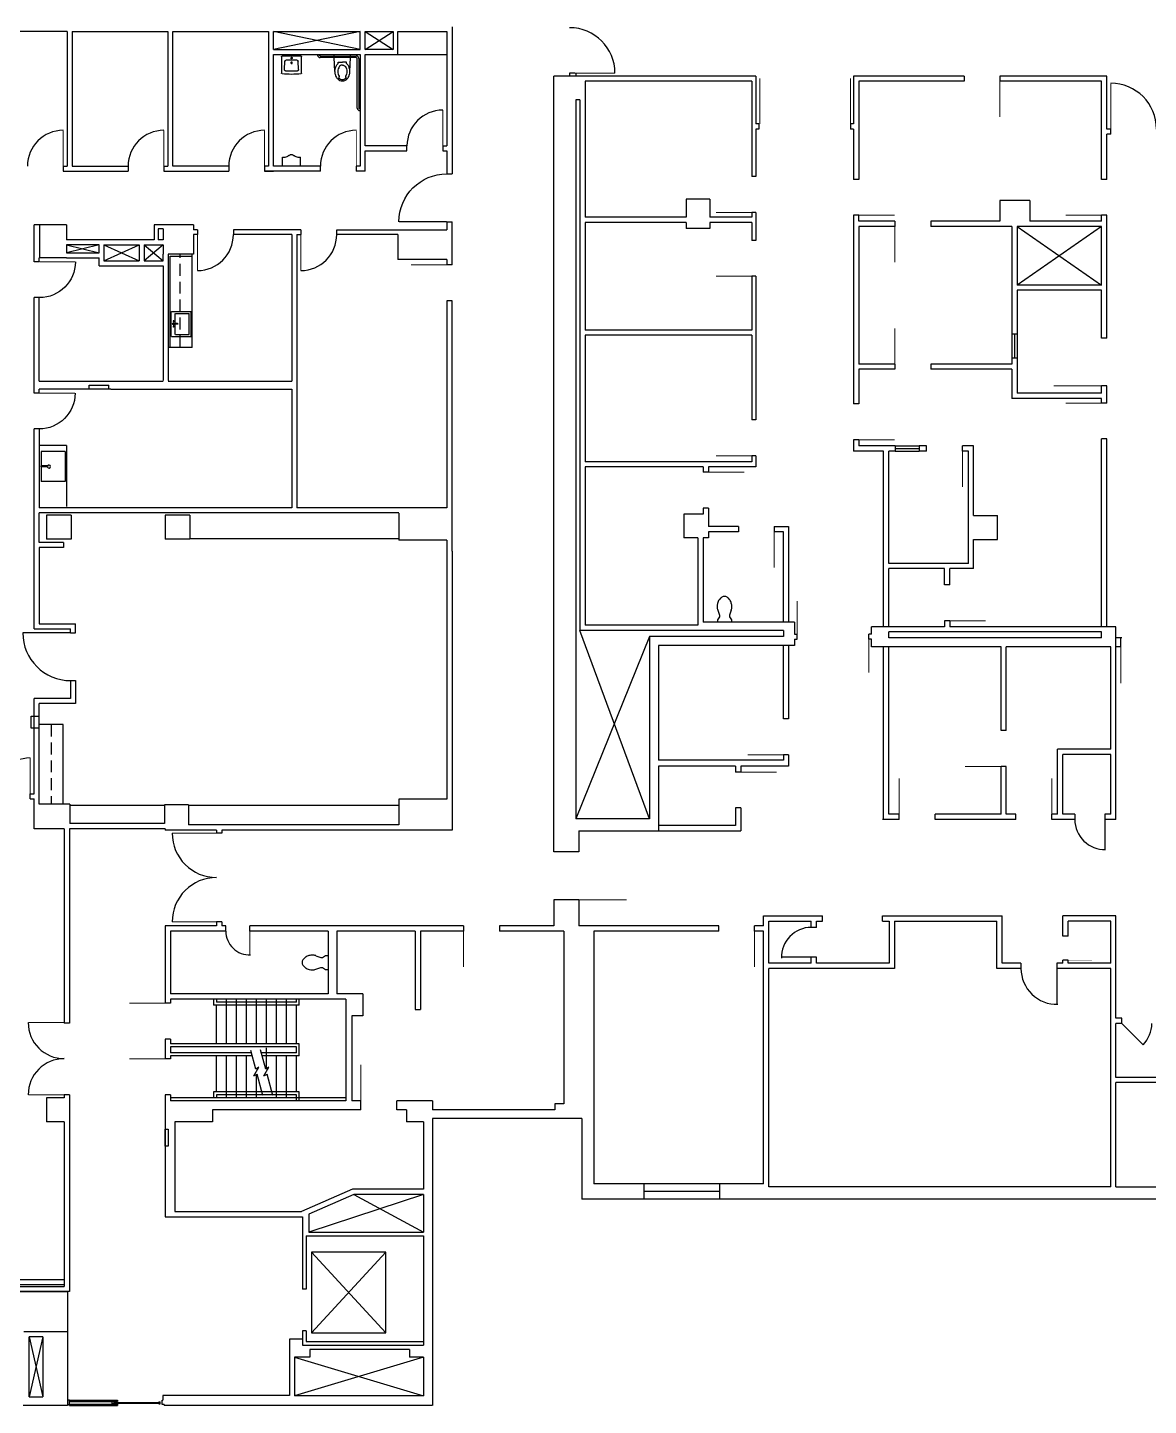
# Model space of a CAD drawing. Extents: x 889 to 4763, y 151 to 3209.
# Drawn here: x 1949 to 3074, y 839 to 2222 of the extents above; entities that cross this region are included whole.
import ezdxf

# ---------------------------------------------------------------- set-up
doc = ezdxf.new("R2010")
doc.units = 0
doc.header["$LTSCALE"] = 96
doc.header["$MEASUREMENT"] = 0
doc.linetypes.add('DASHED4', pattern=[0.1875, 0.125, -0.0625])
doc.layers.get('0').update_dxf_attribs({"linetype": 'CONTINUOUS'})
for name, color, linetype in [('A-DOOR', 2, 'CONTINUOUS'), ('A-DOOR-EXST', 8, 'CONTINUOUS'), ('A-FLOR-CASE', 3, 'CONTINUOUS'), ('A-FLOR-PATT', 9, 'CONTINUOUS'), ('A-FLOR-SHFT', 1, 'CONTINUOUS'), ('A-FLOR-STRS', 2, 'CONTINUOUS'), ('A-GLAZ', 2, 'CONTINUOUS'), ('A-WALL-FULL', 6, 'CONTINUOUS'), ('A-WALL-SILL', 1, 'CONTINUOUS'), ('P-FIXT', 2, 'CONTINUOUS')]:
    doc.layers.add(name, color=color, linetype=linetype)
doc.layers.get('0').freeze()

# ---------------------------------------------------------------- blocks, each defined once
blk = doc.blocks.new('DL')
at = {"layer": 'A-DOOR'}
blk.add_lwpolyline([(1, 0, 0, 0, 0.414214), (0, 1, 0.0278, 0.0278, 0), (0, 0, 0.0278, 0.0278, 0)], format="xyseb", dxfattribs=at)
blk = doc.blocks.new('DR')
at = {"layer": 'A-DOOR'}
blk.add_lwpolyline([(0, 0, 0.0208, 0.0208, 0), (0, 1, 0, 0, 0.414214), (-1, 0, 0, 0, 0.414214)], format="xyseb", dxfattribs=at)
blk = doc.blocks.new('90S1')
blk.add_line((-0.5, 0), (-0.5, 1))
blk.add_arc((-0.5, 0), 1, 0, 91.707)
blk = doc.blocks.new('TOILET3')
for p, q in [((0, -7), (0, 7)), ((2.5, 7), (0, 7)), ((5.6, 5), (2.5, 7)), ((7.2, 5), (5.6, 5)), ((12.3, 6.8), (7.2, 5)), ((2.5, -7), (0, -7)), ((5.6, -5), (2.5, -7)), ((7.2, -5), (5.6, -5)), ((12.3, -6.8), (7.2, -5))]:
    blk.add_line(p, q)
for centre, radius, start, end in [((15.7, -3.1), 10.5, 90, 108.8354), ((16.2, -0.6), 8.05, 71.1646, 93.7754), ((15.2, -6.5), 14, 57.6462, 74.7553), ((16.2, -4), 11.3, 36.0611, 55.3641), ((20.1, 0), 5.93, 360, 26.7012), ((20.1, 0), 5.93, 333.2988, 0), ((15.7, 3.1), 10.5, 251.1646, 270), ((15.7, 3.1), 10.5, 270, 288.8354), ((15.7, 5.9), 13.2, 284.9626, 301.7838), ((16.2, 4), 11.3, 304.6359, 323.9389)]:
    blk.add_arc(centre, radius, start, end)
blk = doc.blocks.new('DOOR')
at = {"layer": 'A-DOOR', "const_width": 0.0278}
blk.add_lwpolyline([(0, 0), (0, 1)], dxfattribs=at)
at = {"layer": 'A-DOOR'}
blk.add_arc((0, 0), 1, 90, 180, dxfattribs=at)
blk = doc.blocks.new('A$C05ED2A7C')
for p, q in [((-12.5, 0.1), (-12.5, 20.1)), ((-12.5, 20.1), (12.5, 20.1)), ((-10.5, 4.1), (-10.5, 18.1)), ((-10.5, 18.1), (10.5, 18.1)), ((10.5, 4.1), (10.5, 18.1)), ((12.5, 0.1), (12.5, 20.1)), ((-12.5, 0), (12.5, 0)), ((-10.5, 4), (-0.3, 4)), ((-0.3, 6.4), (-0.3, 2.4)), ((0.3, 6.4), (0.3, 2.4)), ((0.3, 4), (10.5, 4))]:
    blk.add_line(p, q)
for centre in [(-2.7, 2.3), (2.8, 2.3)]:
    blk.add_circle(centre, 0.5)
for centre, radius, start, end in [((0, 2.3), 1, 108.9656, 71.0344), ((0, 6.4), 0.325, 0, 180), ((0, 2.3), 0.325, 180, 0)]:
    blk.add_arc(centre, radius, start, end)

msp = doc.modelspace()

# ---------------------------------------------------------------- linework, layer by layer
at = {"layer": 'A-DOOR'}
for p, q in [((3047.4, 1222.2), (3068.6, 1201)), ((1991.5, 844.2), (2039.5, 844.2)), ((2039.5, 844.2), (2039.5, 842.9)), ((1991.5, 842.9), (2039.5, 842.9)), ((1991.5, 840.4), (2039.5, 840.4)), ((1991.5, 839), (1991.5, 840)), ((1991.5, 839), (2039.5, 839)), ((2035.8, 842.6), (2034.3, 842.6)), ((2034.3, 840.6), (2034.3, 842.6)), ((2035.8, 840.6), (2034.3, 840.6)), ((2035.8, 842.6), (2035.8, 840.6)), ((2035.8, 842), (2080.7, 842)), ((2035.8, 841.2), (2080.7, 841.2)), ((2039.5, 840.4), (2039.5, 839)), ((2081, 842.6), (2081, 840.6)), ((2081, 842.6), (2082.5, 842.6)), ((2081, 840.6), (2082.5, 840.6)), ((2082.5, 840.6), (2082.5, 842.6))]:
    msp.add_line(p, q, dxfattribs=at)
at = {"layer": 'A-DOOR', "const_width": 1}
for points in [[(2538.7, 2175.9), (2493.1, 2175.9)], [(3036.1, 2165.8), (3036.1, 2119.8)], [(2094.4, 1413.3), (2139, 1413.3)], [(2094.4, 1324.2), (2139, 1324.2)], [(2172.2, 1315), (2172.2, 1291)], [(1950, 1223.3), (1986.2, 1223.3)], [(1950, 1150.7), (1986.2, 1150.7)]]:
    msp.add_lwpolyline(points, dxfattribs=at)
at = {"layer": 'A-DOOR'}
for points, format in [([(2684.1, 2125, 1, 1, 0), (2684.1, 2170.6, 0, 0, -0.414214), (2729.7, 2125, 0, 0, 0)], "xyseb"), ([(2775.2, 2125, 1, 1, 0), (2775.2, 2170.6, 0, 0, 0.414214), (2729.7, 2125, 0, 0, 0)], "xyseb"), ([(2676, 2072, 0, 0, 0.414214), (2640, 2036, 1, 1, 0), (2676, 2036, 0, 0, 0)], "xyseb"), ([(2676, 2008, 0, 0, 0.414214), (2640, 1972, 1, 1, 0), (2676, 1972, 0, 0, 0)], "xyseb"), ([(2370, 1983.5, 1, 1, 0), (2334, 1983.5, 0, 0, 0.414214), (2370, 1947.5, 0, 0, 0)], "xyseb"), ([(2676, 1828, 0, 0, 0.414214), (2640, 1792, 1, 1, 0), (2676, 1792, 0, 0, 0)], "xyseb"), ([(2662.5, 1715.5, 0, 0, 0.414214), (2698.5, 1679.5, 1, 1, 0), (2698.5, 1715.5, 0, 0, 0)], "xyseb"), ([(2757.6, 1610.3, 0, 0, 0.414214), (2721.6, 1646.3, 1, 1, 0), (2721.6, 1610.3, 0, 0, 0)], "xyseb"), ([(2757.6, 1610.3, 0, 0, 0.414214), (2793.6, 1574.3, 1, 1, 0), (2793.6, 1610.3, 0, 0, 0)], "xyseb"), ([(2502.5, 1346.5, 1, 1, 0), (2550.5, 1346.5, 0, 0, 0.414214), (2502.5, 1394.5, 0, 0, 0)], "xyseb"), ([(2148.2, 1315, 0.422967), (2173, 1291)], "xyb"), ([(2386.8, 1315, 1, 1, 0), (2386.8, 1279, 0, 0, 0.414214), (2422.8, 1315, 0, 0, 0)], "xyseb"), ([(2087.5, 1242.5, 1, 1, 0), (2051.5, 1242.5, 0, 0, 0.414214), (2087.5, 1206.5, 0, 0, 0)], "xyseb"), ([(2087.5, 1186.7, 1, 1, 0), (2051.5, 1186.7, 0, 0, 0.414214), (2087.5, 1150.7, 0, 0, 0)], "xyseb"), ([(2319.6, 1144.7, 0, 0, 0.414214), (2283.6, 1180.8, 1, 1, 0), (2283.6, 1144.7, 0, 0, 0)], "xyseb")]:
    msp.add_lwpolyline(points, format=format, dxfattribs=at)
for centre, radius, start, end in [((2493.1, 2175.9), 45.6, 0, 90), ((3036.1, 2119.8), 46, 0, 90), ((2139, 1413.3), 44.6, 180, 270), ((2139, 1324.2), 44.6, 90, 180), ((1986.2, 1223.3), 36.3, 180, 270), ((3047.4, 1222.2), 30, 315, 0), ((1986.2, 1150.7), 36.3, 90, 180)]:
    msp.add_arc(centre, radius, start, end, dxfattribs=at)
at = {"layer": 'A-FLOR-CASE'}
for p, q in [((2321, 2194.5), (2370, 2194.5)), ((2114.5, 1900.6), (2114.5, 1994.1)), ((2114.5, 1900.6), (2090.5, 1900.6)), ((1988.5, 1802.1), (1961, 1802.1)), ((1988.5, 1802.1), (1988.5, 1741.1)), ((2322, 1708.7), (2112.3, 1708.7)), ((1985, 1522.3), (1961, 1522.3)), ((1973, 1522.3), (1961, 1522.3)), ((1985, 1442.2), (1985, 1522.3)), ((2086.8, 1441), (1991.8, 1441)), ((2322, 1441), (2110.8, 1441)), ((2268.8, 1147.7), (2092.8, 1147.7))]:
    msp.add_line(p, q, dxfattribs=at)
at = {"layer": 'A-FLOR-CASE', "linetype": 'DASHED4'}
for p, q in [((2102.5, 1900.6), (2102.5, 1994.1)), ((1973, 1522.3), (1973, 1442.2))]:
    msp.add_line(p, q, dxfattribs=at)
at = {"layer": 'A-FLOR-CASE'}
msp.add_lwpolyline([(2092.5, 1900.6), (2092.5, 1992.1), (2114.5, 1992.1)], dxfattribs=at)
at = {"layer": 'A-FLOR-PATT'}
msp.add_line((1989.5, 953.5), (1989.5, 913), dxfattribs=at)
at = {"layer": 'A-FLOR-SHFT'}
for p, q in [((2288, 2199.5), (2316, 2217.5)), ((2288, 2217.5), (2316, 2199.5)), ((3026.9, 2022), (2942.2, 1963.2)), ((2942.2, 2022), (3026.9, 1963.2)), ((2026, 2003.6), (2061.3, 2003.6)), ((2026, 2003.6), (2026, 1987.6)), ((2026, 2003.6), (2061.3, 1987.6)), ((2026, 1987.6), (2061.3, 2003.6)), ((2061.3, 2003.6), (2061.3, 1987.6)), ((2026, 1987.6), (2061.3, 1987.6)), ((2234.2, 992.7), (2308.9, 911.7)), ((2234.2, 911.7), (2308.9, 992.7))]:
    msp.add_line(p, q, dxfattribs=at)
for points in [[(2283, 2199.5), (2196.2, 2217.5)], [(2283, 2217.5), (2196.2, 2199.5)], [(1988.3, 2003.6), (2021, 1995.6)], [(2021, 2003.6), (1988.3, 1995.6)], [(2066.3, 2003.6), (2085.5, 1987.6)], [(2085.5, 2003.6), (2066.3, 1987.6)], [(2573.5, 1610.5), (2499.5, 1427.5)], [(2573.5, 1427.5), (2503.5, 1616.5)], [(2346.5, 1050.7), (2231.4, 1012.9)], [(2276.6, 1050.7), (2346.5, 1012.9)], [(1950.8, 907.8), (1964.5, 847.5)], [(1964.5, 907.8), (1950.8, 847.5)], [(2217, 887.4), (2346.5, 848.7)], [(2346.5, 887.4), (2217, 848.7)]]:
    msp.add_lwpolyline(points, dxfattribs=at)
for points in [[(2316, 2217.5), (2316, 2199.5), (2288, 2199.5), (2288, 2217.5)], [(2234.2, 911.7), (2308.9, 911.7), (2308.9, 992.7), (2234.2, 992.7)]]:
    msp.add_lwpolyline(points, close=True, dxfattribs=at)
at = {"layer": 'A-FLOR-STRS'}
for p, q in [((2136, 1246.6), (2136, 1240.7)), ((2139, 1246.7), (2139, 1243.7)), ((2149, 1201.7), (2149, 1246.7)), ((2159, 1201.7), (2159, 1246.7)), ((2169, 1201.7), (2169, 1246.7)), ((2179, 1201.7), (2179, 1246.7)), ((2189, 1202), (2189, 1246.7)), ((2199, 1201.7), (2199, 1246.7)), ((2209, 1201.7), (2209, 1246.7)), ((2219, 1243.7), (2219, 1246.8)), ((2222, 1240.7), (2222, 1246.8)), ((2222, 1240.7), (2136, 1240.7)), ((2219, 1243.7), (2139, 1243.7)), ((2139, 1201.7), (2139, 1240.7)), ((2219, 1201.7), (2219, 1240.7)), ((2139, 1153.7), (2139, 1189.7)), ((2149, 1147.7), (2149, 1189.7)), ((2159, 1147.7), (2159, 1189.7)), ((2169, 1147.7), (2169, 1189.7)), ((2178.3, 1176.5), (2173.3, 1195.2)), ((2188.3, 1176.5), (2183.2, 1195.7)), ((2189, 1176.9), (2189, 1198)), ((2199, 1147.7), (2199, 1189.7)), ((2209, 1147.7), (2209, 1189.7)), ((2219, 1153.7), (2219, 1189.7)), ((2176.5, 1169.7), (2181.5, 1178.3)), ((2181.5, 1178.3), (2178.3, 1176.5)), ((2186.5, 1169.7), (2191.5, 1178.3)), ((2191.5, 1178.3), (2188.3, 1176.5)), ((2176.5, 1169.7), (2179.7, 1171.5)), ((2179, 1147.7), (2179, 1171.1)), ((2185.4, 1150), (2179.7, 1171.5)), ((2186.5, 1169.7), (2189.7, 1171.5)), ((2195.4, 1150), (2189.7, 1171.5)), ((2222, 1153.7), (2136, 1153.7)), ((2136, 1153.7), (2136, 1147.7)), ((2219, 1150.7), (2139, 1150.7)), ((2139, 1150.7), (2139, 1147.7)), ((2219, 1144.7), (2219, 1150.7)), ((2222, 1144.7), (2222, 1153.7))]:
    msp.add_line(p, q, dxfattribs=at)
at = {"layer": 'A-GLAZ'}
for p, q in [((2939.6, 1913.9), (2939.6, 1889.9)), ((2820, 1799.3), (2844, 1799.3)), ((2643.8, 1053.8), (2568.1, 1053.8))]:
    msp.add_line(p, q, dxfattribs=at)
at = {"layer": 'A-WALL-FULL'}
for p, q in [((1989.2, 2217.5), (1893.2, 2217.5)), ((1989.2, 2217.5), (1989.2, 2082.5)), ((1994.2, 2217.5), (1994.2, 2082.5)), ((1994.2, 2217.5), (2090.2, 2217.5)), ((2090.2, 2217.5), (2090.2, 2082.5)), ((2095.2, 2082.5), (2095.2, 2217.5)), ((2095.2, 2217.5), (2191.2, 2217.5)), ((2191.2, 2217.5), (2191.2, 2082.5)), ((2196.2, 2199.5), (2196.2, 2217.5)), ((2196.2, 2217.5), (2283, 2217.5)), ((2283, 2199.5), (2283, 2217.5)), ((2321, 2217.5), (2370, 2217.5)), ((2321, 2194.5), (2321, 2217.5)), ((2370, 2217.5), (2370, 2102.8)), ((2375.2, 2222.5), (2375.2, 2074.8)), ((2196.2, 2199.5), (2283, 2199.5)), ((2196.2, 2194.5), (2283.2, 2194.5)), ((2196.2, 2082.5), (2196.2, 2194.5)), ((2283.2, 2194.5), (2283.2, 2082.5)), ((2288.2, 2194.5), (2321, 2194.5)), ((2288.2, 2102.8), (2288.2, 2194.5)), ((2477.5, 1394.5), (2477.5, 2173)), ((2680.2, 2173), (2477.5, 2173)), ((2493.1, 2175.9), (2493.1, 2173)), ((2498.3, 2175.9), (2493.1, 2175.9)), ((2499.5, 2175.9), (2499.5, 2173)), ((2680.2, 2173), (2680.2, 2125)), ((2889, 2173), (2778.2, 2173)), ((2778.2, 2173), (2778.2, 2125)), ((2889, 2173), (2889, 2167.8)), ((2925, 2173), (2925, 2167.8)), ((3032.1, 2173), (2925, 2173)), ((3032.1, 2119.8), (3032.1, 2173)), ((2508.8, 2167.8), (2508.8, 2031.2)), ((2676, 2167.8), (2508.8, 2167.8)), ((2676, 2167.8), (2676, 2072)), ((2783.5, 2167.8), (2783.5, 2069.2)), ((2889, 2167.8), (2783.5, 2167.8)), ((3026.9, 2167.8), (2925, 2167.8)), ((3026.9, 2069.2), (3026.9, 2167.8)), ((2503.5, 2149), (2499.5, 2149)), ((2499.5, 2149), (2499.5, 1427.5)), ((2503.5, 2149), (2503.5, 1616.5)), ((2683.2, 2125), (2680.2, 2125)), ((2680.2, 2119.8), (2680.2, 2072)), ((2683.2, 2119.8), (2680.2, 2119.8)), ((2683.2, 2125), (2683.2, 2119.8)), ((2775.2, 2125), (2775.2, 2119.8)), ((2778.2, 2125), (2775.2, 2125)), ((2778.2, 2119.8), (2775.2, 2119.8)), ((2778.2, 2119.8), (2778.2, 2069.2)), ((3036.1, 2119.8), (3032.1, 2119.8)), ((3036.1, 2114.5), (3036.1, 2119.8)), ((2330, 2102.8), (2288.2, 2102.8)), ((2330, 2097.8), (2330, 2102.8)), ((2366, 2102.8), (2370, 2102.8)), ((2366, 2102.8), (2366, 2097.8)), ((3036.1, 2114.5), (3032.1, 2114.5)), ((3032.1, 2069.2), (3032.1, 2114.5)), ((2288.2, 2097.8), (2330, 2097.8)), ((2288.2, 2077.5), (2288.2, 2097.8)), ((2366, 2097.8), (2370, 2097.8)), ((2370, 2097.8), (2370, 2074.8)), ((1985.2, 2082.5), (1989.2, 2082.5)), ((1985.2, 2082.5), (1985.2, 2077.5)), ((1985.2, 2077.5), (2050.2, 2077.5)), ((1994.2, 2082.5), (2050.2, 2082.5)), ((2050.2, 2082.5), (2050.2, 2077.5)), ((2086.2, 2082.5), (2090.2, 2082.5)), ((2086.2, 2082.5), (2086.2, 2077.5)), ((2086.2, 2077.5), (2151.2, 2077.5)), ((2151.2, 2082.5), (2095.2, 2082.5)), ((2151.2, 2082.5), (2151.2, 2077.5)), ((2191.2, 2082.5), (2187.2, 2082.5)), ((2187.2, 2082.5), (2187.2, 2077.5)), ((2191.2, 2082.5), (2187.2, 2082.5)), ((2187.2, 2082.5), (2187.2, 2077.5)), ((2187.2, 2077.5), (2196.2, 2077.5)), ((2243.2, 2077.5), (2187.2, 2077.5)), ((2243.2, 2082.5), (2196.2, 2082.5)), ((2243.2, 2077.5), (2243.2, 2082.5)), ((2283.2, 2082.5), (2279.2, 2082.5)), ((2279.2, 2082.5), (2279.2, 2082.5)), ((2279.2, 2082.5), (2279.2, 2077.5)), ((2288.2, 2077.5), (2279.2, 2077.5)), ((2370, 2074.8), (2375.2, 2074.8)), ((2680.2, 2072), (2676, 2072)), ((2783.5, 2069.2), (2778.2, 2069.2)), ((3032.1, 2069.2), (3026.9, 2069.2)), ((2610, 2049.5), (2610, 2031.2)), ((2634, 2049.5), (2610, 2049.5)), ((2634, 2049.5), (2634, 2031.2)), ((2955, 2048), (2925, 2048)), ((2925, 2048), (2925, 2027.2)), ((2955, 2048), (2955, 2027.2)), ((2680.2, 2036), (2676, 2036)), ((2676, 2036), (2676, 2031.2)), ((2680.2, 2036), (2680.2, 2008)), ((2783.5, 2033.2), (2778.2, 2033.2)), ((2778.2, 2033.2), (2778.2, 1843.9)), ((2783.5, 2027.2), (2783.5, 2033.2)), ((3026.9, 2027.2), (3026.9, 2033.2)), ((3032.1, 2033.2), (3026.9, 2033.2)), ((3032.1, 1910), (3032.1, 2033.2)), ((1956, 1986.6), (1956, 2023.6)), ((1961.3, 2023.6), (1956, 2023.6)), ((1988.3, 2023.6), (1961.3, 2023.6)), ((1961.3, 2023.6), (1961.3, 1990.6)), ((1988.3, 2023.6), (1988.3, 2008.6)), ((2115.8, 2023.6), (2076.5, 2023.6)), ((2076.5, 2023.6), (2076.5, 2008.6)), ((2085.5, 2019.6), (2080.5, 2019.6)), ((2080.5, 2019.6), (2080.5, 2008.6)), ((2115.8, 2023.6), (2085.5, 2023.6)), ((2085.5, 2019.6), (2085.5, 2008.6)), ((2115.8, 2023.6), (2115.8, 2018.8)), ((2115.8, 2023.6), (2115.8, 2022.1)), ((2119.8, 2018.8), (2115.8, 2018.8)), ((2119.8, 2018.8), (2119.8, 2013.8)), ((2223.5, 2018.8), (2155.8, 2018.8)), ((2155.8, 2018.8), (2155.8, 2013.8)), ((2223.5, 2018.8), (2223.5, 2013.8)), ((2259.5, 2018.8), (2370, 2018.8)), ((2259.5, 2013.8), (2259.5, 2018.8)), ((2370, 2026.8), (2375.2, 2026.8)), ((2370, 2026.8), (2370, 2018.8)), ((2375.2, 1983.5), (2375.2, 2026.8)), ((2610, 2031.2), (2508.8, 2031.2)), ((2508.8, 2026), (2508.8, 1918)), ((2610, 2026), (2508.8, 2026)), ((2610, 2026), (2610, 2020)), ((2634, 2020), (2610, 2020)), ((2676, 2031.2), (2634, 2031.2)), ((2634, 2026), (2634, 2020)), ((2676, 2026), (2634, 2026)), ((2676, 2026), (2676, 2008)), ((2819.5, 2027.2), (2783.5, 2027.2)), ((2819.5, 2022), (2783.5, 2022)), ((2783.5, 2022), (2783.5, 1883.9)), ((2819.5, 2027.2), (2819.5, 2022)), ((2855.5, 2027.2), (2855.5, 2022)), ((2925, 2027.2), (2855.5, 2027.2)), ((2937, 2022), (2855.5, 2022)), ((2937, 2022), (2937, 1913.9)), ((3026.9, 2022), (2942.2, 2022)), ((2942.2, 2022), (2942.2, 1963.2)), ((3026.9, 2027.2), (2955, 2027.2)), ((3026.9, 1963.2), (3026.9, 2022)), ((2076.5, 2008.6), (1988.3, 2008.6)), ((2085.5, 2008.6), (2080.5, 2008.6)), ((2119.8, 2013.8), (2115.8, 2013.8)), ((2115.8, 2013.8), (2115.8, 1994.1)), ((2214.5, 2013.8), (2155.8, 2013.8)), ((2214.5, 2013.8), (2214.5, 1866.8)), ((2219.5, 2013.8), (2219.5, 1739.8)), ((2219.5, 2013.8), (2223.5, 2013.8)), ((2321, 2013.8), (2259.5, 2013.8)), ((2321, 2013.8), (2321, 1988.8)), ((2680.2, 2008), (2676, 2008)), ((2021, 2003.6), (1988.3, 2003.6)), ((1988.3, 2003.6), (1988.3, 1995.6)), ((1988.3, 1995.6), (2021, 1995.6)), ((2021, 1995.6), (2021, 2003.6)), ((2066.3, 2003.6), (2066.3, 1987.6)), ((2066.3, 2003.6), (2085.5, 2003.6)), ((2085.5, 2003.6), (2085.5, 1994.1)), ((2085.5, 1987.6), (2085.5, 1994.1)), ((2115.8, 1994.1), (2090.5, 1994.1)), ((2090.5, 1994.1), (2090.5, 1867.4)), ((1961, 1986.6), (1956, 1986.6)), ((1961, 1986.6), (1961, 1990.6)), ((1961.3, 1990.6), (1961, 1990.6)), ((1988.3, 1990.6), (1961.3, 1990.6)), ((1988.3, 1990.6), (2021, 1990.6)), ((1988.3, 1990.6), (1988.3, 1990.6)), ((2021, 1982.6), (2021, 1990.6)), ((2021, 1982.6), (2062, 1982.6)), ((2021, 1982.6), (2085.5, 1982.6)), ((2066.3, 1987.6), (2085.5, 1987.6)), ((2085.5, 1982.6), (2085.5, 1867.4)), ((2370, 1988.8), (2321, 1988.8)), ((2370, 1988.8), (2370, 1983.5)), ((2375.2, 1983.5), (2370, 1983.5)), ((2680.2, 1972), (2676, 1972)), ((2676, 1972), (2676, 1918)), ((2680.2, 1972), (2680.2, 1828)), ((1956, 1854.8), (1956, 1950.6)), ((1961, 1950.6), (1956, 1950.6)), ((1961, 1866.8), (1961, 1950.6)), ((3026.9, 1963.2), (2942.2, 1963.2)), ((2942.2, 1958), (2942.2, 1913.9)), ((3026.9, 1958), (2942.2, 1958)), ((3026.9, 1910), (3026.9, 1958)), ((2370, 1947.5), (2370, 1739.8)), ((2375.2, 1947.5), (2370, 1947.5)), ((2375.2, 1696.2), (2375.2, 1947.5)), ((2676, 1918), (2508.8, 1918)), ((2508.8, 1912.8), (2508.8, 1786)), ((2676, 1912.8), (2508.8, 1912.8)), ((2676, 1912.8), (2676, 1828)), ((2942.2, 1913.9), (2937, 1913.9)), ((3032.1, 1910), (3026.9, 1910)), ((2819.5, 1883.9), (2783.5, 1883.9)), ((2819.5, 1883.9), (2819.5, 1878.7)), ((2855.5, 1883.9), (2855.5, 1878.7)), ((2937, 1883.9), (2855.5, 1883.9)), ((2937, 1889.9), (2937, 1883.9)), ((2942.2, 1889.9), (2937, 1889.9)), ((2942.2, 1889.9), (2942.2, 1854.7)), ((1961, 1866.8), (2085.5, 1866.8)), ((2090.5, 1866.8), (2214.5, 1866.8)), ((2819.5, 1878.7), (2783.5, 1878.7)), ((2783.5, 1878.7), (2783.5, 1843.9)), ((2937, 1878.7), (2855.5, 1878.7)), ((2937, 1878.7), (2937, 1849.4)), ((1961, 1854.8), (1956, 1854.8)), ((1961, 1854.8), (1961, 1858.8)), ((2033, 1858.8), (1961, 1858.8)), ((2011, 1858.8), (2011, 1862.8)), ((2011, 1862.8), (2031, 1862.8)), ((2031, 1858.8), (2031, 1862.8)), ((2033, 1858.8), (2214.5, 1858.8)), ((2214.5, 1858.8), (2214.5, 1739.8)), ((3026.9, 1854.7), (2942.2, 1854.7)), ((3026.9, 1854.7), (3026.9, 1862)), ((3032.1, 1862), (3026.9, 1862)), ((3032.1, 1844.8), (3032.1, 1862)), ((2783.5, 1843.9), (2778.2, 1843.9)), ((3026.9, 1849.4), (2937, 1849.4)), ((3026.9, 1844.8), (3026.9, 1849.4)), ((3032.1, 1844.8), (3026.9, 1844.8)), ((2680.2, 1828), (2676, 1828)), ((1956, 1618.3), (1956, 1818.8)), ((1961, 1818.8), (1956, 1818.8)), ((1961, 1818.8), (1961, 1739.8)), ((2783.5, 1807.9), (2778.2, 1807.9)), ((2778.2, 1807.9), (2778.2, 1796.7)), ((2783.5, 1807.9), (2783.5, 1801.9)), ((2820, 1801.9), (2783.5, 1801.9)), ((2820, 1801.9), (2820, 1796.7)), ((2844, 1801.9), (2844, 1796.7)), ((2851.4, 1801.9), (2844, 1801.9)), ((2851.4, 1796.7), (2851.4, 1801.9)), ((2887.4, 1796.7), (2887.4, 1801.9)), ((2898.6, 1801.9), (2887.4, 1801.9)), ((2898.6, 1732), (2898.6, 1801.9)), ((3032.1, 1808.8), (3026.9, 1808.8)), ((3026.9, 1620.4), (3026.9, 1808.8)), ((3032.1, 1620.4), (3032.1, 1808.8)), ((2676, 1786), (2508.8, 1786)), ((2680.2, 1792), (2676, 1792)), ((2676, 1792), (2676, 1786)), ((2680.2, 1792), (2680.2, 1780.8)), ((2808.1, 1796.7), (2778.2, 1796.7)), ((2808.1, 1620.4), (2808.1, 1796.7)), ((2820, 1796.7), (2813.4, 1796.7)), ((2813.4, 1684), (2813.4, 1796.7)), ((2851.4, 1796.7), (2844, 1796.7)), ((2893.4, 1796.7), (2887.4, 1796.7)), ((2893.4, 1684), (2893.4, 1796.7)), ((2627.2, 1780.8), (2508.8, 1780.8)), ((2508.8, 1780.8), (2508.8, 1621.8)), ((2627.2, 1780.8), (2627.2, 1775.5)), ((2632.5, 1775.5), (2627.2, 1775.5)), ((2632.5, 1780.8), (2632.5, 1775.5)), ((2680.2, 1780.8), (2632.5, 1780.8)), ((2214.5, 1739.8), (1961, 1739.8)), ((2322, 1734.8), (1961, 1734.8)), ((1961, 1704.8), (1961, 1734.8)), ((1993.2, 1732.2), (1968.2, 1732.2)), ((1968.2, 1732.2), (1968.2, 1708.2)), ((1993.2, 1732.2), (1993.2, 1708.2)), ((2112.3, 1732.2), (2087.3, 1732.2)), ((2087.3, 1732.2), (2087.3, 1708.2)), ((2112.3, 1732.2), (2112.3, 1708.2)), ((2370, 1739.8), (2219.5, 1739.8)), ((2322, 1734.5), (2322, 1707.2)), ((2627.2, 1733.5), (2607.8, 1733.5)), ((2607.8, 1733.5), (2607.8, 1709.5)), ((2632.5, 1739.5), (2627.2, 1739.5)), ((2627.2, 1739.5), (2627.2, 1733.5)), ((2632.5, 1739.5), (2632.5, 1720.8)), ((2898.6, 1732), (2922.6, 1732)), ((2922.6, 1708), (2922.6, 1732)), ((2662.5, 1720.8), (2632.5, 1720.8)), ((2632.5, 1715.5), (2632.5, 1709.5)), ((2662.5, 1715.5), (2632.5, 1715.5)), ((2662.5, 1720.8), (2662.5, 1715.5)), ((2698.5, 1720.8), (2713, 1720.8)), ((2698.5, 1720.8), (2698.5, 1715.5)), ((2707.8, 1715.5), (2698.5, 1715.5)), ((2707.8, 1624.8), (2707.8, 1715.5)), ((2713, 1720.8), (2713, 1624.8)), ((1985.5, 1704.8), (1961, 1704.8)), ((1993.2, 1708.2), (1968.2, 1708.2)), ((1985.5, 1704.8), (1985.5, 1699.8)), ((2112.3, 1708.2), (2087.3, 1708.2)), ((2370, 1707.2), (2322, 1707.2)), ((2370, 1707.2), (2370, 1447.3)), ((2622, 1709.5), (2607.8, 1709.5)), ((2622, 1709.5), (2622, 1621.8)), ((2632.5, 1709.5), (2627.2, 1709.5)), ((2627.2, 1709.5), (2627.2, 1624.8)), ((2898.6, 1678.8), (2898.6, 1708)), ((2898.6, 1708), (2922.6, 1708)), ((1961, 1699.8), (1961, 1623.3)), ((1985.5, 1699.8), (1961, 1699.8)), ((2375.2, 1696.2), (2375.2, 1416.2)), ((2893.4, 1684), (2813.4, 1684)), ((2813.4, 1620.4), (2813.4, 1678.8)), ((2869.4, 1678.8), (2813.4, 1678.8)), ((2869.4, 1662.4), (2869.4, 1678.8)), ((2898.6, 1678.8), (2874.6, 1678.8)), ((2874.6, 1662.4), (2874.6, 1678.8)), ((2874.6, 1662.4), (2869.4, 1662.4)), ((1956, 1618.3), (1992.5, 1618.3)), ((1961, 1623.3), (1997.5, 1623.3)), ((1992.5, 1614.3), (1992.5, 1618.3)), ((1997.5, 1614.3), (1997.5, 1623.3)), ((2622, 1621.8), (2508.8, 1621.8)), ((2719, 1624.8), (2627.2, 1624.8)), ((2719, 1624.8), (2719, 1612.8)), ((2869.4, 1620.4), (2796.1, 1620.4)), ((2796.1, 1612.8), (2796.1, 1620.4)), ((2869.4, 1626.4), (2869.4, 1620.4)), ((2874.6, 1626.4), (2869.4, 1626.4)), ((2874.6, 1626.4), (2874.6, 1620.4)), ((3041.4, 1620.4), (2874.6, 1620.4)), ((3041.4, 1426.9), (3041.4, 1620.4)), ((1992.5, 1614.3), (1997.5, 1614.3)), ((2707.8, 1616.5), (2503.5, 1616.5)), ((2573.5, 1610.5), (2573.5, 1427.5)), ((2707.8, 1610.5), (2573.5, 1610.5)), ((2707.8, 1616.5), (2707.8, 1610.5)), ((2719, 1612.8), (2721.6, 1612.8)), ((2719, 1607.8), (2721.6, 1607.8)), ((2719, 1607.8), (2719, 1601.5)), ((2721.6, 1607.8), (2721.6, 1612.8)), ((2796.1, 1612.8), (2793.6, 1612.8)), ((2793.6, 1607.8), (2793.6, 1612.8)), ((2796.1, 1607.8), (2793.6, 1607.8)), ((2796.1, 1600.2), (2796.1, 1607.8)), ((2813.4, 1609.2), (2813.4, 1615.2)), ((3026.9, 1615.2), (2813.4, 1615.2)), ((3026.9, 1609.2), (2813.4, 1609.2)), ((3026.9, 1609.2), (3026.9, 1615.2)), ((3047.4, 1609.2), (3041.4, 1609.2)), ((3046.4, 1600.2), (3046.4, 1609.2)), ((2719, 1601.5), (2582.5, 1601.5)), ((2582.5, 1601.5), (2582.5, 1486.5)), ((2707.8, 1527.8), (2707.8, 1601.5)), ((2713, 1601.5), (2713, 1527.8)), ((2926.1, 1600.2), (2796.1, 1600.2)), ((2808.1, 1426.9), (2808.1, 1600.2)), ((2813.4, 1432.2), (2813.4, 1600.2)), ((2926.1, 1516.2), (2926.1, 1600.2)), ((3036.1, 1600.2), (2931.4, 1600.2)), ((2931.4, 1516.2), (2931.4, 1600.2)), ((3036.1, 1497.4), (3036.1, 1600.2)), ((3046.4, 1600.2), (3041.4, 1600.2)), ((1992.5, 1566.3), (1997.5, 1566.3)), ((1992.5, 1566.3), (1992.5, 1548.3)), ((1997.5, 1566.3), (1997.5, 1543.3)), ((1956, 1452.7), (1956, 1548.3)), ((1992.5, 1548.3), (1956, 1548.3)), ((1961, 1442.2), (1961, 1543.3)), ((1997.5, 1543.3), (1961, 1543.3)), ((2713, 1527.8), (2707.8, 1527.8)), ((2931.4, 1516.2), (2926.1, 1516.2)), ((2982.9, 1432.2), (2982.9, 1497.4)), ((3036.1, 1497.4), (2982.9, 1497.4)), ((2707.8, 1486.5), (2582.5, 1486.5)), ((2582.5, 1480.5), (2582.5, 1415.5)), ((2659.8, 1480.5), (2582.5, 1480.5)), ((2659.8, 1480.5), (2659.8, 1474.5)), ((2665, 1480.5), (2665, 1474.5)), ((2713, 1480.5), (2665, 1480.5)), ((2707.8, 1491.8), (2707.8, 1486.5)), ((2713, 1491.8), (2707.8, 1491.8)), ((2713, 1491.8), (2713, 1480.5)), ((2931.4, 1480.2), (2926.1, 1480.2)), ((2926.1, 1432.2), (2926.1, 1480.2)), ((2931.4, 1432.2), (2931.4, 1480.2)), ((2988.1, 1432.2), (2988.1, 1492.2)), ((3036.1, 1492.2), (2988.1, 1492.2)), ((3036.1, 1432.2), (3036.1, 1492.2)), ((2665, 1474.5), (2659.8, 1474.5)), ((1952, 1447.7), (1952, 1452.7)), ((1952, 1452.7), (1956, 1452.7)), ((1952, 1447.7), (1956, 1447.7)), ((1956, 1417.7), (1956, 1447.7)), ((1991.8, 1442.2), (1961, 1442.2)), ((1991.8, 1442.2), (1991.8, 1423)), ((2110.8, 1441.6), (2086.8, 1441.6)), ((2086.8, 1441.6), (2086.8, 1423)), ((2110.8, 1441.6), (2110.8, 1421.5)), ((2322, 1447.3), (2322, 1421.5)), ((2370, 1447.3), (2322, 1447.3)), ((2665, 1438.5), (2659.8, 1438.5)), ((2659.8, 1438.5), (2659.8, 1420.8)), ((2665, 1438.5), (2665, 1415.5)), ((2573.5, 1427.5), (2499.5, 1427.5)), ((2823.9, 1426.9), (2807.1, 1426.9)), ((2823.9, 1432.2), (2813.4, 1432.2)), ((2823.9, 1426.9), (2823.9, 1432.2)), ((2926.1, 1432.2), (2859.9, 1432.2)), ((2859.9, 1426.9), (2859.9, 1432.2)), ((2940.9, 1426.9), (2859.9, 1426.9)), ((2940.9, 1432.2), (2931.4, 1432.2)), ((2940.9, 1426.9), (2940.9, 1432.2)), ((2982.9, 1432.2), (2976.9, 1432.2)), ((2976.9, 1426.9), (2976.9, 1432.2)), ((3000.1, 1426.9), (2976.9, 1426.9)), ((3000.1, 1432.2), (2988.1, 1432.2)), ((3000.1, 1432.2), (3000.1, 1426.9)), ((3036.1, 1432.2), (3030.1, 1432.2)), ((3030.1, 1432.2), (3030.1, 1426.9)), ((3041.4, 1426.9), (3030.1, 1426.9)), ((1986.2, 1417.7), (1956, 1417.7)), ((1986.2, 1417.7), (1986.2, 1222.7)), ((2087.5, 1417.7), (1991.5, 1417.7)), ((1991.5, 1417.7), (1991.5, 1222.7)), ((2086.8, 1423), (1991.8, 1423)), ((2087.5, 1417.7), (2087.5, 1416.2)), ((2139, 1416.2), (2087.5, 1416.2)), ((2322, 1421.5), (2110.8, 1421.5)), ((2139, 1416.2), (2139, 1413.3)), ((2144.2, 1413.3), (2139, 1413.3)), ((2144.2, 1416.2), (2144.2, 1413.3)), ((2375.2, 1416.2), (2144.2, 1416.2)), ((2502.5, 1415.5), (2665, 1415.5)), ((2502.5, 1415.5), (2502.5, 1394.5)), ((2659.8, 1420.8), (2582.5, 1420.8)), ((2502.5, 1394.5), (2477.5, 1394.5)), ((2477.5, 1346.5), (2477.5, 1320.2)), ((2502.5, 1346.5), (2477.5, 1346.5)), ((2502.5, 1346.5), (2502.5, 1320.2)), ((2687.7, 1320.2), (2687.7, 1330.2)), ((2687.7, 1330.2), (2747, 1330.2)), ((2747, 1325), (2747, 1330.2)), ((2807, 1330.2), (2927.1, 1330.2)), ((2807, 1325), (2807, 1330.2)), ((2927.1, 1282.7), (2927.1, 1330.2)), ((2988.1, 1309.8), (2988.1, 1330.2)), ((3041.4, 1330.2), (2988.1, 1330.2)), ((3041.4, 1227.5), (3041.4, 1330.2)), ((2139, 1320.2), (2087.5, 1320.2)), ((2087.5, 1320.2), (2087.5, 1242.5)), ((2092.8, 1315), (2092.8, 1252)), ((2148.2, 1315), (2092.8, 1315)), ((2144.2, 1324.3), (2139, 1324.3)), ((2139, 1324.3), (2139, 1320.2)), ((2144.2, 1324.3), (2144.2, 1320.2)), ((2148.2, 1320.2), (2144.2, 1320.2)), ((2148.2, 1315), (2148.2, 1320.2)), ((2386.8, 1320.2), (2172.2, 1320.2)), ((2172.2, 1315), (2172.2, 1320.2)), ((2250.8, 1315), (2172.2, 1315)), ((2250.8, 1315), (2250.8, 1252)), ((2259.8, 1315), (2259.8, 1252)), ((2338.4, 1315), (2259.8, 1315)), ((2338.4, 1315), (2338.4, 1236.2)), ((2386.8, 1315), (2343.6, 1315)), ((2343.6, 1315), (2343.6, 1236.2)), ((2386.8, 1320.2), (2386.8, 1315)), ((2477.5, 1320.2), (2422.8, 1320.2)), ((2422.8, 1320.2), (2422.8, 1315)), ((2487.5, 1315), (2422.8, 1315)), ((2487.5, 1315), (2487.5, 1141.8)), ((2642.8, 1320.2), (2502.5, 1320.2)), ((2642.8, 1315), (2517.5, 1315)), ((2517.5, 1315), (2517.5, 1061.5)), ((2642.8, 1315), (2642.8, 1320.2)), ((2678.8, 1315), (2678.8, 1320.2)), ((2687.7, 1320.2), (2678.8, 1320.2)), ((2687.7, 1315), (2678.8, 1315)), ((2687.7, 1061.5), (2687.7, 1315)), ((2693, 1282.7), (2693, 1325)), ((2693, 1325), (2735.7, 1325)), ((2735.7, 1318.7), (2735.7, 1325)), ((2741, 1318.7), (2735.7, 1318.7)), ((2741, 1325), (2747, 1325)), ((2741, 1318.7), (2741, 1325)), ((2807, 1325), (2813.8, 1325)), ((2813.8, 1325), (2813.8, 1282.7)), ((2819.1, 1325), (2819.1, 1277.5)), ((2819.1, 1325), (2921.9, 1325)), ((2921.9, 1277.5), (2921.9, 1325)), ((2993.4, 1309.8), (2993.4, 1325)), ((3036.1, 1325), (2993.4, 1325)), ((3036.1, 1282.7), (3036.1, 1325)), ((2993.4, 1309.8), (2988.1, 1309.8)), ((2735.7, 1282.7), (2735.7, 1288.7)), ((2741, 1288.7), (2735.7, 1288.7)), ((2741, 1282.7), (2741, 1288.7)), ((2735.7, 1282.7), (2693, 1282.7)), ((2693, 1058.5), (2693, 1277.5)), ((2819.1, 1277.5), (2693, 1277.5)), ((2813.8, 1282.7), (2741, 1282.7)), ((2946.1, 1277.5), (2921.9, 1277.5)), ((2946.1, 1282.7), (2927.1, 1282.7)), ((2946.1, 1282.7), (2946.1, 1277.5)), ((2988.1, 1282.7), (2982.1, 1282.7)), ((2982.1, 1282.7), (2982.1, 1277.5)), ((3036.1, 1277.5), (2982.1, 1277.5)), ((2993.4, 1285.8), (2988.1, 1285.8)), ((2988.1, 1282.7), (2988.1, 1285.8)), ((2993.4, 1282.7), (2993.4, 1285.8)), ((3036.1, 1282.7), (2993.4, 1282.7)), ((3036.1, 1058.5), (3036.1, 1277.5)), ((2250.8, 1252), (2092.8, 1252)), ((2268.8, 1246.7), (2092.8, 1246.7)), ((2092.8, 1246.7), (2092.8, 1242.5)), ((2285.8, 1252), (2259.8, 1252)), ((2268.8, 1246.7), (2268.8, 1144.7)), ((2092.8, 1242.5), (2087.5, 1242.5)), ((2338.4, 1236.2), (2343.6, 1236.2)), ((1991.5, 1222.7), (1986.2, 1222.7)), ((2274.8, 1230), (2274.8, 1144.7)), ((3047.4, 1227.5), (3041.4, 1227.5)), ((3047.4, 1222.2), (3041.4, 1222.2)), ((3041.4, 1168.2), (3041.4, 1222.2)), ((3047.4, 1222.2), (3047.4, 1227.5)), ((2092.8, 1206.5), (2087.5, 1206.5)), ((2087.5, 1206.5), (2087.5, 1186.7)), ((2092.8, 1206.5), (2092.8, 1201.7)), ((2222, 1201.7), (2092.8, 1201.7)), ((2219, 1198.8), (2092.8, 1198.8)), ((2092.8, 1198.8), (2092.8, 1192.7)), ((2174, 1192.7), (2092.8, 1192.7)), ((2174.8, 1189.7), (2092.8, 1189.7)), ((2092.8, 1189.7), (2092.8, 1186.7)), ((2219, 1192.7), (2184, 1192.7)), ((2222, 1189.7), (2184.8, 1189.7)), ((2219, 1192.7), (2219, 1198.8)), ((2222, 1189.7), (2222, 1201.7)), ((2092.8, 1186.7), (2087.5, 1186.7)), ((3086.4, 1168.2), (3041.4, 1168.2)), ((3041.4, 1058.5), (3041.4, 1163)), ((3142.9, 1163), (3041.4, 1163)), ((1986.2, 1150.7), (1986.2, 1147.5)), ((1991.5, 1150.7), (1986.2, 1150.7)), ((1991.5, 1150.7), (1991.5, 953.5)), ((2092.8, 1150.7), (2087.5, 1150.7)), ((2087.5, 1150.7), (2087.5, 1028.4)), ((2092.8, 1150.7), (2092.8, 1144.7)), ((1986.2, 1147.5), (1968.2, 1147.5)), ((1968.2, 1147.5), (1968.2, 1123.5)), ((2268.8, 1144.7), (2092.8, 1144.7)), ((2283.7, 1135.7), (2134.8, 1135.7)), ((2134.8, 1135.7), (2134.8, 1123.7)), ((2283.7, 1144.7), (2274.8, 1144.7)), ((2283.7, 1135.7), (2283.7, 1144.7)), ((2319.7, 1135.7), (2319.7, 1144.7)), ((2355.5, 1144.7), (2319.7, 1144.7)), ((2329.4, 1135.7), (2319.7, 1135.7)), ((2329.4, 1135.7), (2329.4, 1123.7)), ((2355.5, 1144.7), (2355.5, 1135.7)), ((2478.5, 1135.7), (2355.5, 1135.7)), ((2478.5, 1141.8), (2478.5, 1135.7)), ((2487.5, 1141.8), (2478.5, 1141.8)), ((1986.2, 1123.5), (1968.2, 1123.5)), ((1986.2, 1123.5), (1986.2, 965.5)), ((2134.8, 1123.7), (2097, 1123.7)), ((2097, 1123.7), (2097, 1051.9)), ((2346.5, 1123.7), (2329.4, 1123.7)), ((2346.5, 1123.7), (2346.5, 1056)), ((2505.5, 1126.8), (2355.5, 1126.8)), ((2355.5, 1126.8), (2355.5, 839)), ((2505.5, 1126.8), (2505.5, 1046)), ((2097, 1118.4), (2097, 1033.6)), ((2275.5, 1056), (2224.2, 1033.6)), ((2346.5, 1056), (2275.5, 1056)), ((2568.1, 1061.5), (2517.5, 1061.5)), ((2568.1, 1046), (2568.1, 1061.5)), ((2687.7, 1061.5), (2643.8, 1061.5)), ((2643.8, 1046), (2643.8, 1061.5)), ((3036.1, 1058.5), (2693, 1058.5)), ((3041.4, 1058.5), (3256.8, 1058.5)), ((2276.6, 1050.7), (2231.4, 1031)), ((2346.5, 1050.7), (2276.6, 1050.7)), ((2346.5, 1050.7), (2346.5, 1012.9)), ((2569.5, 1046), (2505.5, 1046)), ((3469, 1046), (2643.8, 1046)), ((2087.5, 1028.4), (2225.2, 1028.4)), ((2097, 1033.6), (2224.2, 1033.6)), ((2225.2, 1028.4), (2225.2, 1012.9)), ((2231.4, 1031), (2231.4, 1012.9)), ((2225.2, 1012.9), (2225.2, 955.8)), ((2231.4, 1012.9), (2346.5, 1012.9)), ((2229, 1009.2), (2346.5, 1009.2)), ((2229, 1009.2), (2229, 955.8)), ((2346.5, 1009.2), (2346.5, 899.4)), ((1712.7, 965.5), (1986.2, 965.5)), ((1712.7, 965.5), (1986.2, 965.5)), ((1718.6, 960.5), (1986.2, 960.5)), ((1720.6, 958.5), (1986.2, 958.5)), ((1986.2, 965.5), (1986.2, 958.5)), ((2229, 955.8), (2225.2, 955.8)), ((1749.8, 953.5), (1989.5, 953.5)), ((1991.5, 953.5), (1751, 953.5)), ((1989.5, 913), (1945.5, 913)), ((1989.5, 913), (1989.5, 839)), ((2225.2, 913.8), (2225.2, 899.4)), ((2229, 913.8), (2225.2, 913.8)), ((2229, 913.8), (2229, 903.2)), ((1950.8, 847.5), (1950.8, 907.8)), ((1964.5, 907.8), (1950.8, 907.8)), ((1964.5, 907.8), (1964.5, 847.5)), ((2212, 905.4), (2212, 849)), ((2225.2, 905.4), (2212, 905.4)), ((2225.2, 899.4), (2346.5, 899.4)), ((2229, 903.2), (2346.5, 903.2)), ((2217, 887.4), (2217, 848.7)), ((2232.4, 887.4), (2217, 887.4)), ((2232.4, 895.2), (2232.4, 887.4)), ((2332.5, 895.2), (2232.4, 895.2)), ((2332.5, 895.2), (2332.5, 887.4)), ((2346.5, 887.4), (2332.5, 887.4)), ((2346.5, 887.4), (2346.5, 848.7)), ((1950.8, 847.5), (1964.5, 847.5)), ((2212, 849), (2085, 849)), ((2085, 849), (2085, 844.2)), ((2346.5, 848.7), (2217, 848.7)), ((1989.5, 839), (1945, 839)), ((2086.5, 840), (2086.5, 839)), ((2355.3, 839), (2086.5, 839))]:
    msp.add_line(p, q, dxfattribs=at)
for points in [[(1961, 1518.6), (1953, 1518.6), (1953, 1530.6), (1961, 1530.6)], [(2285.8, 1252), (2285.8, 1230), (2274.8, 1230)], [(1989.5, 840), (1991.5, 840), (1991.5, 844.2), (1989.5, 844.2)], [(2086.5, 840), (2084.5, 840), (2084.5, 844.2), (2085, 844.2)]]:
    msp.add_lwpolyline(points, dxfattribs=at)
msp.add_lwpolyline([(2090.5, 1099.1), (2087.5, 1099.1), (2087.5, 1116.1), (2090.5, 1116.1)], close=True, dxfattribs=at)
at = {"layer": 'A-WALL-SILL'}
for p, q in [((2937, 1913.9), (2937, 1889.9)), ((2942.2, 1913.9), (2942.2, 1889.9)), ((2820, 1801.9), (2844, 1801.9)), ((2820, 1796.7), (2844, 1796.7)), ((2643.8, 1061.5), (2568.1, 1061.5)), ((2643.8, 1046), (2568.1, 1046))]:
    msp.add_line(p, q, dxfattribs=at)
at = {"layer": 'P-FIXT'}
for p, q in [((2204.2, 2192.5), (2204.2, 2176)), ((2223.7, 2193), (2204.7, 2193)), ((2207.1, 2179.6), (2207.6, 2187.8)), ((2219.8, 2188.8), (2208.6, 2188.8)), ((2221.2, 2179.6), (2220.7, 2187.8)), ((2224.2, 2176), (2224.2, 2192.5)), ((2240.4, 2194), (2240.4, 2194.5)), ((2278.7, 2191.5), (2243, 2191.5)), ((2243.5, 2193), (2279.2, 2193)), ((2256.9, 2193), (2256.9, 2194.5)), ((2257.7, 2177.5), (2256.9, 2191.5)), ((2272.7, 2177.5), (2273.4, 2191.5)), ((2273.4, 2193), (2273.4, 2194.5)), ((2280.2, 2140.8), (2280.2, 2190)), ((2281.7, 2190.6), (2281.7, 2144)), ((2219.7, 2178), (2208.6, 2178)), ((2262.1, 2172.7), (2262.1, 2172.7)), ((2268.2, 2172.7), (2268.2, 2172.7)), ((2261, 2169.9), (2261, 2169.9)), ((2269.3, 2169.9), (2269.3, 2169.9)), ((2281.7, 2144), (2281.7, 2141.3)), ((2283.2, 2138.3), (2282.7, 2138.3)), ((2283.2, 2139.8), (2283.2, 2138.3)), ((2283.2, 2139.8), (2283.2, 2139.8)), ((2205.2, 2082.5), (2205.2, 2091.5)), ((2223.2, 2082.5), (2223.2, 2091.5)), ((2223.2, 2082.5), (2205.2, 2082.5)), ((1987, 1796.1), (1963, 1796.1)), ((1963, 1796.1), (1963, 1781.7)), ((1987, 1796.1), (1987, 1766.1)), ((1969.4, 1781.7), (1963, 1781.7)), ((1969.4, 1780.7), (1963, 1780.7)), ((1963, 1780.7), (1963, 1766.1)), ((1987, 1766.1), (1963, 1766.1))]:
    msp.add_line(p, q, dxfattribs=at)
for points in [[(2204.2, 2192.5, -0.065543), (2204.2, 2192.6, -0.087946), (2204.2, 2192.8, -0.043207), (2204.3, 2192.8, -0.043207), (2204.4, 2192.9, -0.087946), (2204.5, 2193, -0.065543), (2204.7, 2193)], [(2207.6, 2187.8, -0.063221), (2207.6, 2188.1, -0.085725), (2207.7, 2188.3, -0.040781), (2207.9, 2188.5, -0.040781), (2208.1, 2188.6, -0.085725), (2208.3, 2188.7, -0.063221), (2208.6, 2188.8)], [(2219.8, 2188.8, -0.063221), (2220, 2188.7, -0.085725), (2220.2, 2188.6, -0.040781), (2220.4, 2188.5, -0.040781), (2220.6, 2188.3, -0.085725), (2220.7, 2188.1, -0.063221), (2220.7, 2187.8)], [(2223.7, 2193, -0.065543), (2223.8, 2193, -0.087946), (2223.9, 2192.9, -0.043207), (2224, 2192.8, -0.043207), (2224.1, 2192.8, -0.087946), (2224.1, 2192.6, -0.065543), (2224.2, 2192.5)], [(2257.7, 2177.5, -0.074934), (2258.2, 2181.2, -0.085426), (2259.7, 2184.1, -0.066386), (2261, 2185.5), (2261, 2187), (2265.2, 2187)], [(2272.7, 2177.5, 0.074934), (2272.1, 2181.2, 0.085426), (2270.7, 2184.1, 0.066386), (2269.3, 2185.5), (2269.3, 2187), (2265.2, 2187)], [(2204.6, 2175.5, -0.061553), (2204.5, 2175.5, -0.084107), (2204.4, 2175.5, -0.039062), (2204.3, 2175.6, -0.039062), (2204.2, 2175.7, -0.084107), (2204.2, 2175.8, -0.061553), (2204.2, 2176)], [(2208.6, 2178, -0.050866), (2208.3, 2178, -0.073218), (2208, 2178.1, -0.028563), (2207.7, 2178.3, -0.050866), (2207.5, 2178.5, -0.050866), (2207.4, 2178.6, -0.028563), (2207.2, 2179, -0.073218), (2207.1, 2179.2, -0.050866), (2207.1, 2179.6)], [(2221.2, 2179.6, -0.050866), (2221.2, 2179.2, -0.073218), (2221.1, 2179, -0.028563), (2220.9, 2178.6, -0.050866), (2220.8, 2178.5, -0.050866), (2220.6, 2178.3, -0.028563), (2220.3, 2178.1, -0.073218), (2220.1, 2178, -0.050866), (2219.7, 2178)], [(2224.2, 2176, -0.061553), (2224.2, 2175.8, -0.084107), (2224.1, 2175.7, -0.039062), (2224, 2175.6, -0.039062), (2223.9, 2175.5, -0.084107), (2223.9, 2175.5, -0.061553), (2223.7, 2175.5)], [(2265.2, 2184, 0.17412), (2262.9, 2183.1, 0.066386), (2262.1, 2182.3, 0.085426), (2261.1, 2180.3, 0.074934), (2260.7, 2177.5, 0.074934), (2261.1, 2174.8, 0.08035), (2262, 2172.9, -0.238976), (2262.1, 2172.4), (2261.3, 2170.2, -0.549653), (2260.5, 2170)], [(2265.2, 2184, -0.17747), (2267.4, 2183.1, -0.066386), (2268.3, 2182.3, -0.085426), (2269.3, 2180.3, -0.074934), (2269.7, 2177.5, -0.074934), (2269.3, 2174.8, -0.08035), (2268.3, 2172.9, 0.238976), (2268.3, 2172.4), (2269, 2170.2, 0.549653), (2269.8, 2170)]]:
    msp.add_lwpolyline(points, format="xyb", dxfattribs=at)
msp.add_lwpolyline([(2213.5, 2186, 0.043661), (2213.5, 2185.9, 0.043661), (2213.6, 2185.8, 0.043661), (2213.7, 2185.7, 0.043661), (2213.8, 2185.6, 0.043661), (2213.9, 2185.5, 0.043661), (2214, 2185.5, 0.043661), (2214.2, 2185.5, 0.043661), (2214.3, 2185.5, 0.043661), (2214.4, 2185.5, 0.043661), (2214.5, 2185.6, 0.043661), (2214.7, 2185.7, 0.043661), (2214.7, 2185.8, 0.043661), (2214.8, 2185.9, 0.043661), (2214.9, 2186, 0.043661), (2214.9, 2186.1, 0.043661), (2214.9, 2186.3, 0.043661), (2214.9, 2186.4, 0.043661), (2214.9, 2186.5, 0.043661), (2214.8, 2186.6, 0.043661), (2214.7, 2186.7, 0.043661), (2214.7, 2186.8, 0.043661), (2214.5, 2186.9, 0.043661), (2214.4, 2187, 0.043661), (2214.3, 2187, 0.043661), (2214.2, 2187, 0.043661), (2214, 2187, 0.043661), (2213.9, 2187, 0.043661), (2213.8, 2186.9, 0.043661), (2213.7, 2186.8, 0.043661), (2213.6, 2186.7, 0.043661), (2213.5, 2186.6, 0.043661), (2213.5, 2186.5, 0.043661), (2213.4, 2186.4, 0.043661), (2213.4, 2186.3, 0.043661), (2213.4, 2186.1, 0.043661)], format="xyb", close=True, dxfattribs=at)
msp.add_lwpolyline([(2205.2, 2091.5), (2206.6, 2091.6), (2207.8, 2091.7), (2208.8, 2092), (2209.7, 2092.3), (2210.5, 2092.7), (2211.1, 2093.1), (2211.7, 2093.4), (2212.2, 2093.8), (2212.7, 2094), (2213.1, 2094.2), (2213.5, 2094.3), (2213.9, 2094.3), (2214.3, 2094.3), (2214.8, 2094.2), (2215.2, 2094), (2215.8, 2093.8), (2216.3, 2093.4), (2216.9, 2093.1), (2217.7, 2092.7), (2218.5, 2092.3), (2219.4, 2092), (2220.5, 2091.7), (2221.8, 2091.6), (2223.2, 2091.5)], dxfattribs=at)
msp.add_circle((2214.2, 2191), 0.75, dxfattribs=at)
for centre, radius, start, end in [((2242.9, 2194), 2.5, 180.0079, 271.0846), ((2243.4, 2194.5), 1.5, 180.0203, 271.7881), ((2278.7, 2190), 1.5, 359.9998, 90.0014), ((2279.2, 2190.5), 2.5, 0.0005, 90.0008), ((2214.2, 2275.3), 100.3, 264.5344, 275.4644), ((2270, 2177.5), 12.4, 180.0006, 197.1423), ((2267.3, 2176.7), 9.55, 197.1423, 216.6731), ((2265.6, 2175.4), 7.42, 216.6731, 226.5748), ((2265.2, 2174.3), 4.82, 222.9922, 317.4799), ((2264.7, 2175.4), 7.42, 313.4265, 323.3281), ((2263, 2176.7), 9.55, 323.3281, 342.859), ((2260.3, 2177.5), 12.4, 342.859, 0.0006), ((2265.2, 2174.3), 6.29, 222.9922, 317.4799), ((2282.7, 2140.8), 2.5, 180.0006, 270.0006), ((2283.2, 2141.3), 1.5, 180.0006, 270.0006), ((1963, 1781.2), 0.5, 90, 270), ((1970.8, 1781.1), 1.5, 197.8718, 158.9135)]:
    msp.add_arc(centre, radius, start, end, dxfattribs=at)

# ---------------------------------------------------------------- block references
at = {"layer": 'A-DOOR'}
for name, p, xscale, yscale, zscale, rotation in [('DL', (2925, 2167.8), 36, 36, 36, 179.9999999999999), ('DOOR', (2370, 2026.8), -48, 48, 48, 90), ('DL', (2783.5, 2033.2), -36, 36, 36, 270), ('DL', (3026.9, 2033.2), 36, 36, 36, 90), ('DL', (2819.5, 2022), -36, 36, 36, 179.9999999999999), ('DR', (3026.9, 1862), -48, 48, 48, 90), ('DOOR', (1961, 1854.8), -36, 36, 36, 270), ('DL', (2783.5, 1807.9), -36, 36, 36, 270), ('DL', (3026.9, 1844.8), -36, 36, 36, 90), ('DL', (2887.4, 1796.7), 36, 36, 36, 179.9999999999999), ('DL', (2632.5, 1775.5), 36, 36, 36, 270), ('DL', (2874.6, 1626.4), -36, 36, 36, 270), ('DOOR', (1992.5, 1614.3), 48, 48, 48, 90), ('DR', (3046.4, 1609.2), 45.59999999999999, 45.59999999999999, 45.59999999999999, 179.9999999999999), ('DL', (2707.8, 1491.8), 36, 36, 36, 90), ('DL', (2926.1, 1480.2), 36, 36, 36, 90), ('DL', (2665, 1474.5), 36, 36, 36, 270), ('90S1', (3015.1, 1426.9), 30, 30, 30, 179.9999999999999), ('DL', (2678.8, 1315), 36, 36, 36, 179.9999999999999), ('90S1', (2735.7, 1303.7), 30, 30, 30, 90), ('DR', (2993.4, 1285.8), 24, 24, 24, 270), ('90S1', (2964.1, 1277.5), 36, 36, 36, 179.9999999999999)]:
    msp.add_blockref(name, p, dxfattribs=dict(at, xscale=xscale, yscale=yscale, zscale=zscale, rotation=rotation))
at = {"layer": 'A-DOOR', "yscale": 36, "zscale": 36}
for name, p, xscale in [('DOOR', (1985.2, 2082.5), 36), ('DOOR', (2086.2, 2082.5), 36), ('DOOR', (2187.2, 2082.5), 36), ('DL', (2819.5, 1883.9), 36), ('DOOR', (1952, 1452.7), 36), ('DL', (2823.9, 1432.2), 36), ('DL', (2976.9, 1432.2), -36)]:
    msp.add_blockref(name, p, dxfattribs=dict(at, xscale=xscale))
at = {"layer": 'A-DOOR-EXST', "xscale": 36, "yscale": 36, "zscale": 36}
for p in [(2366, 2102.8), (2279.2, 2082.5)]:
    msp.add_blockref('DOOR', p, dxfattribs=at)
at = {"layer": 'A-DOOR-EXST', "yscale": 36, "zscale": 36}
for p, xscale, rotation in [((2119.8, 2013.8), 36, 180), ((2223.5, 2013.8), 36, 180), ((1961.3, 1986.6), -36, 270)]:
    msp.add_blockref('DOOR', p, dxfattribs=dict(at, xscale=xscale, rotation=rotation))
at = {"layer": 'P-FIXT', "xscale": -1, "rotation": 270}
msp.add_blockref('A$C05ED2A7C', (2093.5, 1924.2), dxfattribs=at)
at = {"layer": 'P-FIXT'}
for p, rotation in [((2648.6, 1624.8), 90), ((2250.8, 1283.5), 179.9999999999999)]:
    msp.add_blockref('TOILET3', p, dxfattribs=dict(at, rotation=rotation))

doc.saveas('drawing.dxf')
